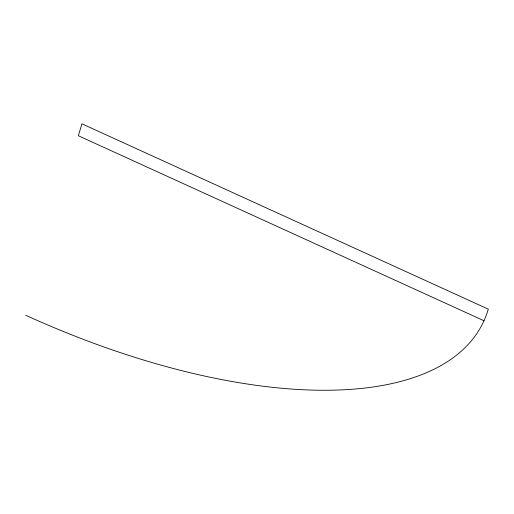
<?xml version="1.0" encoding="UTF-8"?>
<svg xmlns="http://www.w3.org/2000/svg" width="514" height="514" viewBox="0 0 514 514"><rect width="100%" height="100%" fill="white"/><g stroke="black" fill="none" stroke-linecap="round" stroke-linejoin="round"><path stroke-width="0.77" d="M483.995 320.755L78.379 135.76L81.887 123.797L488.3 309.152A447.797 197.003 26.5 0 1 25.7 315.236"/></g></svg>
